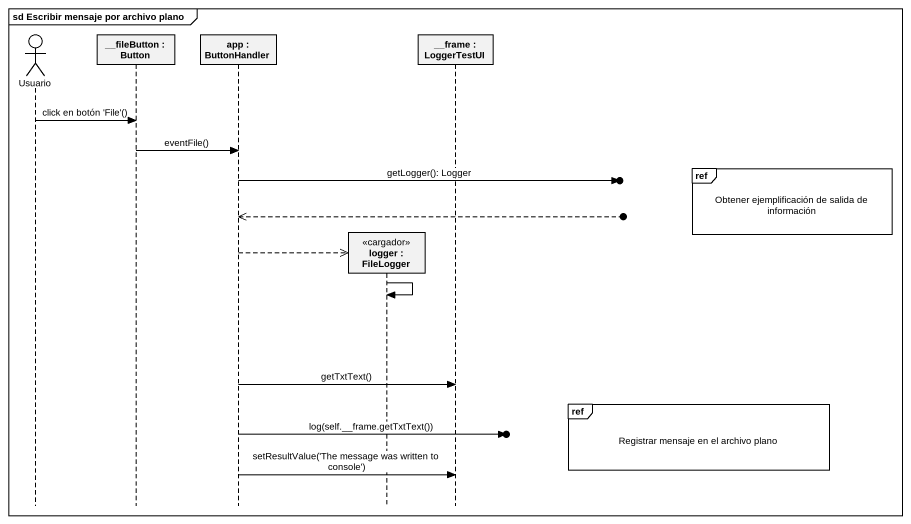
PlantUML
@startuml
mainframe sd Escribir mensaje por archivo plano
hide footbox
actor Usuario
participant "__fileButton : Button" as fileButton
participant "app : ButtonHandler" as app
participant "logger : FileLogger" as logger <<cargador>>
participant "__frame : LoggerTestUI" as frame_

Usuario -> fileButton : click en botón 'File'()
fileButton -> app : eventFile()
ref over frame_ : Obtener ejemplificación de salida de información
app ->o] : getLogger(): Logger
app <<--o]
app -->> logger **
logger -> logger
app -> frame_ : getTxtText()
ref over frame_ : Registrar mensaje en el archivo plano
app ->o] : log(self.__frame.getTxtText())
app -> frame_ : setResultValue('The message was written to console')
@enduml
